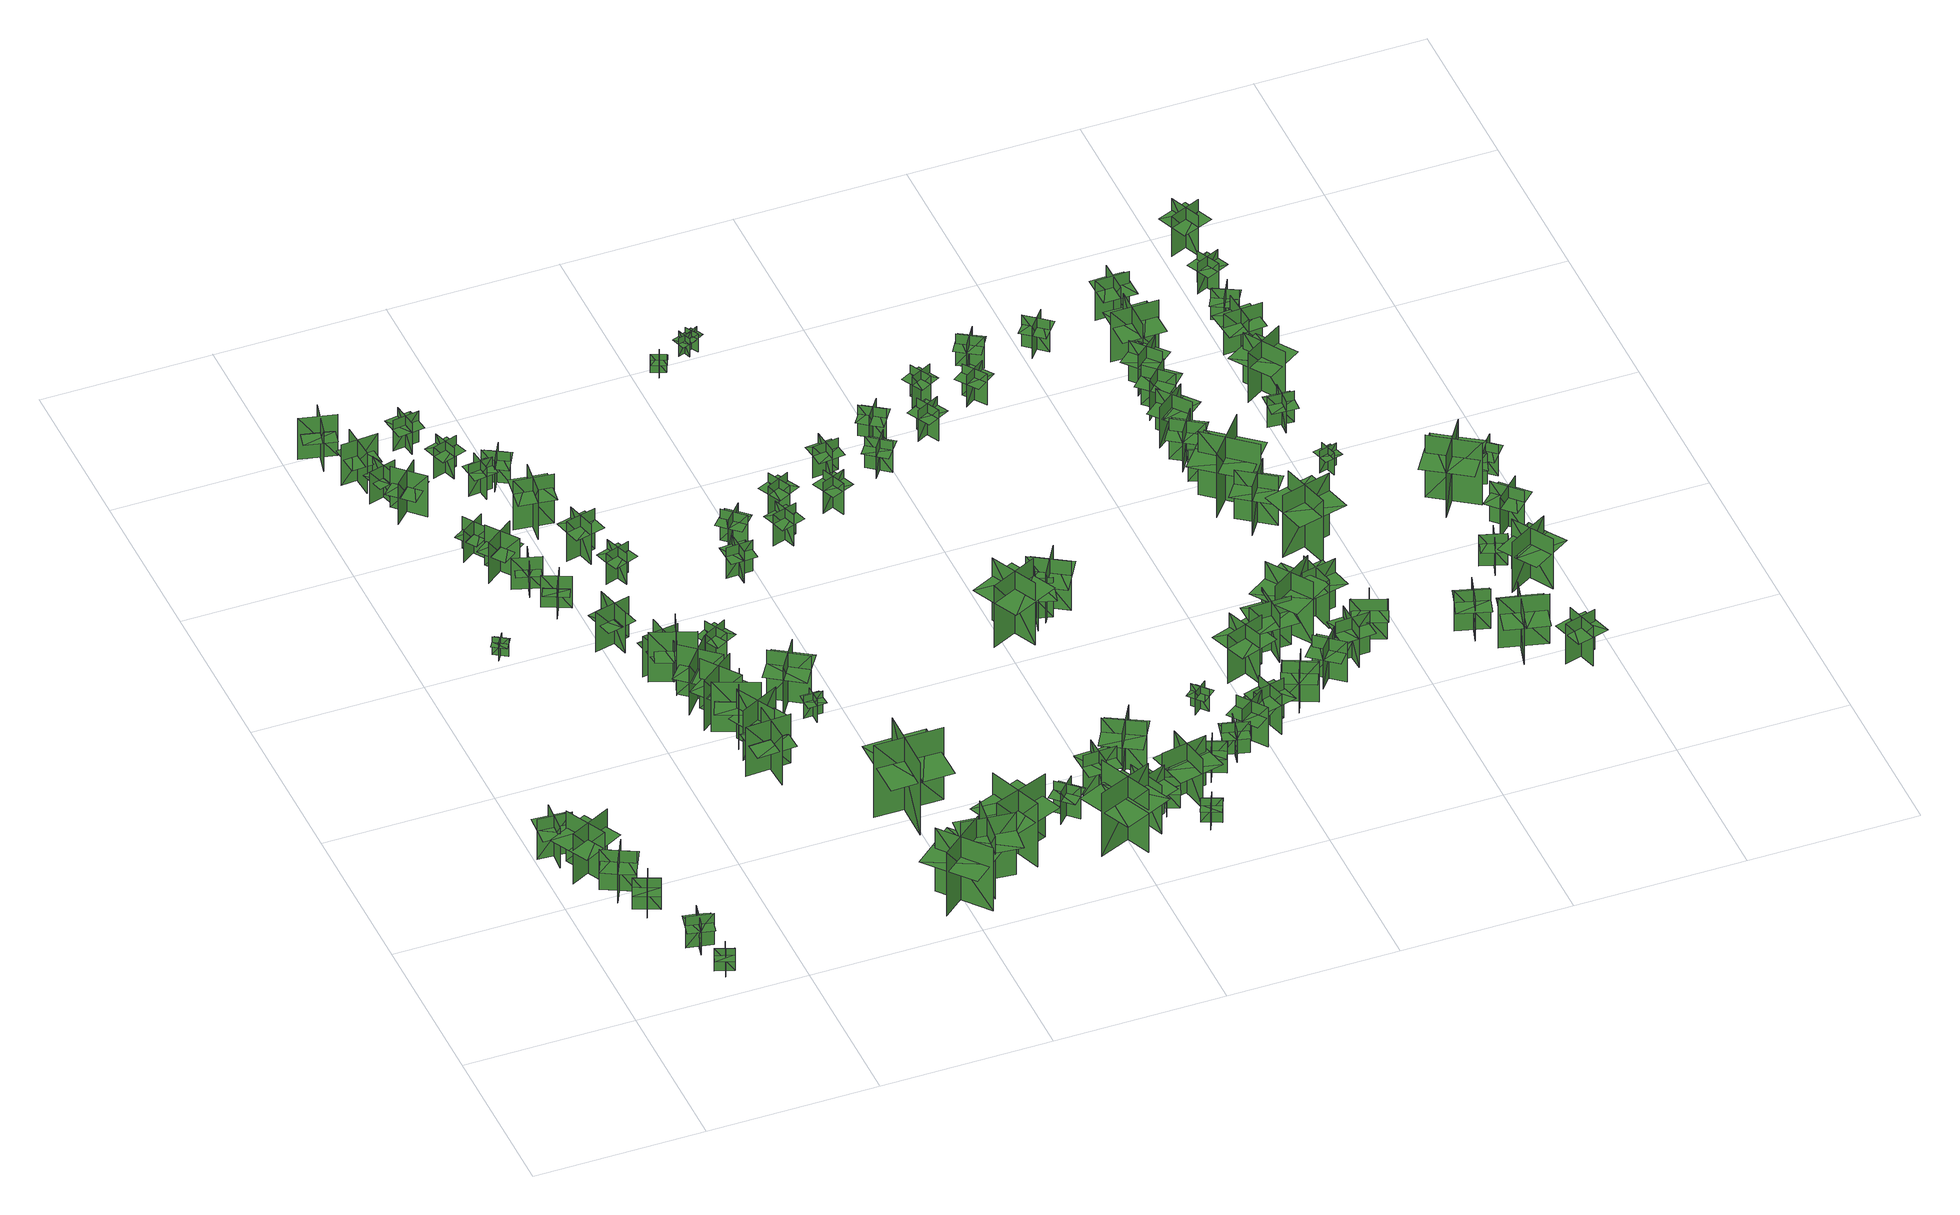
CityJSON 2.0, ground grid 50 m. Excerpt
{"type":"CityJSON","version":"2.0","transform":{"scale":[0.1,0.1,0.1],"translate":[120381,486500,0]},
"CityObjects":{
"tree1":{"type":"SolitaryVegetationObject","geometry":[{"type":"MultiSurface","lod":"1","boundaries":[[[0,1,2]],[[0,2,3]],[[4,5,6]],[[4,6,7]],[[8,9,10]],[[8,10,11]],[[8,11,12]],[[8,12,13]]]}]},
"tree2":{"type":"SolitaryVegetationObject","geometry":[{"type":"MultiSurface","lod":"1","boundaries":[[[14,15,16]],[[14,16,17]],[[18,19,20]],[[18,20,21]],[[22,23,24]],[[22,24,25]],[[22,25,26]],[[22,26,27]]]}]},
"tree3":{"type":"SolitaryVegetationObject","geometry":[{"type":"MultiSurface","lod":"1","boundaries":[[[28,29,30]],[[28,30,31]],[[32,33,34]],[[32,34,35]],[[36,37,38]],[[36,38,39]],[[36,39,40]],[[36,40,41]]]}]},
"tree4":{"type":"SolitaryVegetationObject","geometry":[{"type":"MultiSurface","lod":"1","boundaries":[[[42,43,44]],[[42,44,45]],[[46,47,48]],[[46,48,49]],[[50,51,52]],[[50,52,53]],[[50,53,54]],[[50,54,55]]]}]},
"tree5":{"type":"SolitaryVegetationObject","geometry":[{"type":"MultiSurface","lod":"1","boundaries":[[[56,57,58]],[[56,58,59]],[[60,61,62]],[[60,62,63]],[[64,65,66]],[[64,66,67]],[[64,67,68]],[[64,68,69]]]}]},
"tree6":{"type":"SolitaryVegetationObject","geometry":[{"type":"MultiSurface","lod":"1","boundaries":[[[70,71,72]],[[70,72,73]],[[74,75,76]],[[74,76,77]],[[78,79,80]],[[78,80,81]],[[78,81,82]],[[78,82,83]]]}]},
"tree7":{"type":"SolitaryVegetationObject","geometry":[{"type":"MultiSurface","lod":"1","boundaries":[[[84,85,86]],[[84,86,87]],[[88,89,90]],[[88,90,91]],[[92,93,94]],[[92,94,95]],[[92,95,96]],[[92,96,97]]]}]},
"tree8":{"type":"SolitaryVegetationObject","geometry":[{"type":"MultiSurface","lod":"1","boundaries":[[[98,99,100]],[[98,100,101]],[[102,103,104]],[[102,104,105]],[[106,107,108]],[[106,108,109]],[[106,110,111]],[[106,111,107]]]}]},
"tree9":{"type":"SolitaryVegetationObject","geometry":[{"type":"MultiSurface","lod":"1","boundaries":[[[112,113,114]],[[112,114,115]],[[116,117,118]],[[116,118,119]],[[120,121,122]],[[120,122,123]],[[120,124,125]],[[120,125,121]]]}]},
"tree10":{"type":"SolitaryVegetationObject","geometry":[{"type":"MultiSurface","lod":"1","boundaries":[[[126,127,128]],[[126,128,129]],[[130,131,132]],[[130,132,133]],[[134,135,136]],[[134,136,137]],[[134,138,139]],[[134,139,135]]]}]},
"tree11":{"type":"SolitaryVegetationObject","geometry":[{"type":"MultiSurface","lod":"1","boundaries":[[[140,141,142]],[[140,142,143]],[[144,145,146]],[[144,146,147]],[[148,149,150]],[[148,150,151]],[[148,152,153]],[[148,153,149]]]}]},
"tree12":{"type":"SolitaryVegetationObject","geometry":[{"type":"MultiSurface","lod":"1","boundaries":[[[154,155,156]],[[154,156,157]],[[158,159,160]],[[158,160,161]],[[162,163,164]],[[162,164,165]],[[162,166,167]],[[162,167,163]]]}]},
"tree13":{"type":"SolitaryVegetationObject","geometry":[{"type":"MultiSurface","lod":"1","boundaries":[[[168,169,170]],[[168,170,171]],[[172,173,174]],[[172,174,175]],[[176,177,178]],[[176,178,179]],[[176,180,181]],[[176,181,177]]]}]},
"tree14":{"type":"SolitaryVegetationObject","geometry":[{"type":"MultiSurface","lod":"1","boundaries":[[[182,183,184]],[[182,184,185]],[[186,187,188]],[[186,188,189]],[[190,191,192]],[[190,192,193]],[[190,194,195]],[[190,195,191]]]}]},
"tree15":{"type":"SolitaryVegetationObject","geometry":[{"type":"MultiSurface","lod":"1","boundaries":[[[196,197,198]],[[196,198,199]],[[200,201,202]],[[200,202,203]],[[204,205,206]],[[204,206,207]],[[204,208,209]],[[204,209,205]]]}]},
"tree16":{"type":"SolitaryVegetationObject","geometry":[{"type":"MultiSurface","lod":"1","boundaries":[[[210,211,212]],[[210,212,213]],[[214,215,216]],[[214,216,217]],[[218,219,220]],[[218,220,221]],[[218,222,223]],[[218,223,219]]]}]},
"tree17":{"type":"SolitaryVegetationObject","geometry":[{"type":"MultiSurface","lod":"1","boundaries":[[[224,225,226]],[[224,226,227]],[[228,229,230]],[[228,230,231]],[[232,233,234]],[[232,234,235]],[[232,236,237]],[[232,237,233]]]}]},
"tree18":{"type":"SolitaryVegetationObject","geometry":[{"type":"MultiSurface","lod":"1","boundaries":[[[238,239,240]],[[238,240,241]],[[242,243,244]],[[242,244,245]],[[246,247,248]],[[246,248,249]],[[246,250,251]],[[246,251,247]]]}]},
"tree19":{"type":"SolitaryVegetationObject","geometry":[{"type":"MultiSurface","lod":"1","boundaries":[[[252,253,254]],[[252,254,255]],[[256,257,258]],[[256,258,259]],[[260,261,262]],[[260,262,263]],[[260,264,265]],[[260,265,261]]]}]},
"tree20":{"type":"SolitaryVegetationObject","geometry":[{"type":"MultiSurface","lod":"1","boundaries":[[[266,267,268]],[[266,268,269]],[[270,271,272]],[[270,272,273]],[[274,275,276]],[[274,276,277]],[[274,278,279]],[[274,279,275]]]}]},
"tree21":{"type":"SolitaryVegetationObject","geometry":[{"type":"MultiSurface","lod":"1","boundaries":[[[280,281,282]],[[280,282,283]],[[284,285,286]],[[284,286,287]],[[288,289,290]],[[288,290,291]],[[288,292,293]],[[288,293,289]]]}]},
"tree22":{"type":"SolitaryVegetationObject","geometry":[{"type":"MultiSurface","lod":"1","boundaries":[[[294,295,296]],[[294,296,297]],[[298,299,300]],[[298,300,301]],[[302,303,304]],[[302,304,305]],[[302,306,307]],[[302,307,303]]]}]},
"tree23":{"type":"SolitaryVegetationObject","geometry":[{"type":"MultiSurface","lod":"1","boundaries":[[[308,309,310]],[[308,310,311]],[[312,313,314]],[[312,314,315]],[[316,317,318]],[[316,318,319]],[[316,320,321]],[[316,321,317]]]}]},
"tree24":{"type":"SolitaryVegetationObject","geometry":[{"type":"MultiSurface","lod":"1","boundaries":[[[322,323,324]],[[322,324,325]],[[326,327,328]],[[326,328,329]],[[330,331,332]],[[330,332,333]],[[330,333,334]],[[330,334,335]]]}]},
"tree25":{"type":"SolitaryVegetationObject","geometry":[{"type":"MultiSurface","lod":"1","boundaries":[[[336,337,338]],[[336,338,339]],[[340,341,342]],[[340,342,343]],[[344,345,346]],[[344,346,347]],[[344,347,348]],[[344,348,349]]]}]},
"tree26":{"type":"SolitaryVegetationObject","geometry":[{"type":"MultiSurface","lod":"1","boundaries":[[[350,351,352]],[[350,352,353]],[[354,355,356]],[[354,356,357]],[[358,359,360]],[[358,360,361]],[[358,361,362]],[[358,362,363]]]}]},
"tree27":{"type":"SolitaryVegetationObject","geometry":[{"type":"MultiSurface","lod":"1","boundaries":[[[364,365,366]],[[364,366,367]],[[368,369,370]],[[368,370,371]],[[372,373,374]],[[372,374,375]],[[372,375,376]],[[372,376,377]]]}]},
"tree28":{"type":"SolitaryVegetationObject","geometry":[{"type":"MultiSurface","lod":"1","boundaries":[[[378,379,380]],[[378,380,381]],[[382,383,384]],[[382,384,385]],[[386,387,388]],[[386,388,389]],[[386,389,390]],[[386,390,391]]]}]},
"tree29":{"type":"SolitaryVegetationObject","geometry":[{"type":"MultiSurface","lod":"1","boundaries":[[[392,393,394]],[[392,394,395]],[[396,397,398]],[[396,398,399]],[[400,401,402]],[[400,402,403]],[[400,403,404]],[[400,404,405]]]}]},
"tree30":{"type":"SolitaryVegetationObject","geometry":[{"type":"MultiSurface","lod":"1","boundaries":[[[406,407,408]],[[406,408,409]],[[410,411,412]],[[410,412,413]],[[414,415,416]],[[414,416,417]],[[414,417,418]],[[414,418,419]]]}]},
"tree31":{"type":"SolitaryVegetationObject","geometry":[{"type":"MultiSurface","lod":"1","boundaries":[[[420,421,422]],[[420,422,423]],[[424,425,426]],[[424,426,427]],[[428,429,430]],[[428,430,431]],[[428,431,432]],[[428,432,433]]]}]},
"tree32":{"type":"SolitaryVegetationObject","geometry":[{"type":"MultiSurface","lod":"1","boundaries":[[[434,435,436]],[[434,436,437]],[[438,439,440]],[[438,440,441]],[[442,443,444]],[[442,444,445]],[[442,445,446]],[[442,446,447]]]}]},
"tree33":{"type":"SolitaryVegetationObject","geometry":[{"type":"MultiSurface","lod":"1","boundaries":[[[448,449,450]],[[448,450,451]],[[452,453,454]],[[452,454,455]],[[456,457,458]],[[456,458,459]],[[456,459,460]],[[456,460,461]]]}]},
"tree34":{"type":"SolitaryVegetationObject","geometry":[{"type":"MultiSurface","lod":"1","boundaries":[[[462,463,464]],[[462,464,465]],[[466,467,468]],[[466,468,469]],[[470,471,472]],[[470,472,473]],[[470,473,474]],[[470,474,475]]]}]},
"tree35":{"type":"SolitaryVegetationObject","geometry":[{"type":"MultiSurface","lod":"1","boundaries":[[[476,477,478]],[[476,478,479]],[[480,481,482]],[[480,482,483]],[[484,485,486]],[[484,486,487]],[[484,487,488]],[[484,488,489]]]}]},
"tree36":{"type":"SolitaryVegetationObject","geometry":[{"type":"MultiSurface","lod":"1","boundaries":[[[490,491,492]],[[490,492,493]],[[494,495,496]],[[494,496,497]],[[498,499,500]],[[498,500,501]],[[498,501,502]],[[498,502,503]]]}]},
"tree37":{"type":"SolitaryVegetationObject","geometry":[{"type":"MultiSurface","lod":"1","boundaries":[[[504,505,506]],[[504,506,507]],[[508,509,510]],[[508,510,511]],[[512,513,514]],[[512,514,515]],[[512,515,516]],[[512,516,517]]]}]},
"tree38":{"type":"SolitaryVegetationObject","geometry":[{"type":"MultiSurface","lod":"1","boundaries":[[[518,519,520]],[[518,520,521]],[[522,523,524]],[[522,524,525]],[[526,527,528]],[[526,528,529]],[[526,529,530]],[[526,530,531]]]}]},
"tree39":{"type":"SolitaryVegetationObject","geometry":[{"type":"MultiSurface","lod":"1","boundaries":[[[532,533,534]],[[532,534,535]],[[536,537,538]],[[536,538,539]],[[540,541,542]],[[540,542,543]],[[540,543,544]],[[540,544,545]]]}]},
"tree40":{"type":"SolitaryVegetationObject","geometry":[{"type":"MultiSurface","lod":"1","boundaries":[[[546,547,548]],[[546,548,549]],[[550,551,552]],[[550,552,553]],[[554,555,556]],[[554,556,557]],[[554,557,558]],[[554,558,559]]]}]},
"tree41":{"type":"SolitaryVegetationObject","geometry":[{"type":"MultiSurface","lod":"1","boundaries":[[[560,561,562]],[[560,562,563]],[[564,565,566]],[[564,566,567]],[[568,569,570]],[[568,570,571]],[[568,571,572]],[[568,572,573]]]}]},
"tree42":{"type":"SolitaryVegetationObject","geometry":[{"type":"MultiSurface","lod":"1","boundaries":[[[574,575,576]],[[574,576,577]],[[578,579,580]],[[578,580,581]],[[582,583,584]],[[582,584,585]],[[582,585,586]],[[582,586,587]]]}]},
"tree43":{"type":"SolitaryVegetationObject","geometry":[{"type":"MultiSurface","lod":"1","boundaries":[[[588,589,590]],[[588,590,591]],[[592,593,594]],[[592,594,595]],[[596,597,598]],[[596,598,599]],[[596,599,600]],[[596,600,601]]]}]},
"tree44":{"type":"SolitaryVegetationObject","geometry":[{"type":"MultiSurface","lod":"1","boundaries":[[[602,603,604]],[[602,604,605]],[[606,607,608]],[[606,608,609]],[[610,611,612]],[[610,612,613]],[[610,613,614]],[[610,614,615]]]}]},
"tree45":{"type":"SolitaryVegetationObject","geometry":[{"type":"MultiSurface","lod":"1","boundaries":[[[616,617,618]],[[616,618,619]],[[620,621,622]],[[620,622,623]],[[624,625,626]],[[624,626,627]],[[624,627,628]],[[624,628,629]]]}]},
"tree46":{"type":"SolitaryVegetationObject","geometry":[{"type":"MultiSurface","lod":"1","boundaries":[[[630,631,632]],[[630,632,633]],[[634,635,636]],[[634,636,637]],[[638,639,640]],[[638,640,641]],[[638,641,642]],[[638,642,643]]]}]},
"tree47":{"type":"SolitaryVegetationObject","geometry":[{"type":"MultiSurface","lod":"1","boundaries":[[[644,645,646]],[[644,646,647]],[[648,649,650]],[[648,650,651]],[[652,653,654]],[[652,654,655]],[[652,655,656]],[[652,656,657]]]}]},
"tree48":{"type":"SolitaryVegetationObject","geometry":[{"type":"MultiSurface","lod":"1","boundaries":[[[658,659,660]],[[658,660,661]],[[662,663,664]],[[662,664,665]],[[666,667,668]],[[666,668,669]],[[666,669,670]],[[666,670,671]]]}]},
"tree49":{"type":"SolitaryVegetationObject","geometry":[{"type":"MultiSurface","lod":"1","boundaries":[[[672,673,674]],[[672,674,675]],[[676,677,678]],[[676,678,679]],[[680,681,682]],[[680,682,683]],[[680,683,684]],[[680,684,685]]]}]},
"tree50":{"type":"SolitaryVegetationObject","geometry":[{"type":"MultiSurface","lod":"1","boundaries":[[[686,687,688]],[[686,688,689]],[[690,691,692]],[[690,692,693]],[[694,695,696]],[[694,696,697]],[[694,697,698]],[[694,698,699]]]}]},
"tree51":{"type":"SolitaryVegetationObject","geometry":[{"type":"MultiSurface","lod":"1","boundaries":[[[700,701,702]],[[700,702,703]],[[704,705,706]],[[704,706,707]],[[708,709,710]],[[708,710,711]],[[708,711,712]],[[708,712,713]]]}]},
"tree52":{"type":"SolitaryVegetationObject","geometry":[{"type":"MultiSurface","lod":"1","boundaries":[[[714,715,716]],[[714,716,717]],[[718,719,720]],[[718,720,721]],[[722,723,724]],[[722,724,725]],[[722,725,726]],[[722,726,727]]]}]},
"tree53":{"type":"SolitaryVegetationObject","geometry":[{"type":"MultiSurface","lod":"1","boundaries":[[[728,729,730]],[[728,730,731]],[[732,733,734]],[[732,734,735]],[[736,737,738]],[[736,738,739]],[[736,739,740]],[[736,740,741]]]}]},
"tree54":{"type":"SolitaryVegetationObject","geometry":[{"type":"MultiSurface","lod":"1","boundaries":[[[742,743,744]],[[742,744,745]],[[746,747,748]],[[746,748,749]],[[750,751,752]],[[750,752,753]],[[750,753,754]],[[750,754,755]]]}]},
"tree55":{"type":"SolitaryVegetationObject","geometry":[{"type":"MultiSurface","lod":"1","boundaries":[[[756,757,758]],[[756,758,759]],[[760,761,762]],[[760,762,763]],[[764,765,766]],[[764,766,767]],[[764,767,768]],[[764,768,769]]]}]},
"tree56":{"type":"SolitaryVegetationObject","geometry":[{"type":"MultiSurface","lod":"1","boundaries":[[[770,771,772]],[[770,772,773]],[[774,775,776]],[[774,776,777]],[[778,779,780]],[[778,780,781]],[[778,781,782]],[[778,782,783]]]}]},
"tree57":{"type":"SolitaryVegetationObject","geometry":[{"type":"MultiSurface","lod":"1","boundaries":[[[784,785,786]],[[784,786,787]],[[788,789,790]],[[788,790,791]],[[792,793,794]],[[792,794,795]],[[792,795,796]],[[792,796,797]]]}]},
"tree58":{"type":"SolitaryVegetationObject","geometry":[{"type":"MultiSurface","lod":"1","boundaries":[[[798,799,800]],[[798,800,801]],[[802,803,804]],[[802,804,805]],[[806,807,808]],[[806,808,809]],[[806,809,810]],[[806,810,811]]]}]},
"tree59":{"type":"SolitaryVegetationObject","geometry":[{"type":"MultiSurface","lod":"1","boundaries":[[[812,813,814]],[[812,814,815]],[[816,817,818]],[[816,818,819]],[[820,821,822]],[[820,822,823]],[[820,823,824]],[[820,824,825]]]}]},
"tree60":{"type":"SolitaryVegetationObject","geometry":[{"type":"MultiSurface","lod":"1","boundaries":[[[826,827,828]],[[826,828,829]],[[830,831,832]],[[830,832,833]],[[834,835,836]],[[834,836,837]],[[834,837,838]],[[834,838,839]]]}]},
"tree61":{"type":"SolitaryVegetationObject","geometry":[{"type":"MultiSurface","lod":"1","boundaries":[[[840,841,842]],[[840,842,843]],[[844,845,846]],[[844,846,847]],[[848,849,850]],[[848,850,851]],[[848,851,852]],[[848,852,853]]]}]},
"tree62":{"type":"SolitaryVegetationObject","geometry":[{"type":"MultiSurface","lod":"1","boundaries":[[[854,855,856]],[[854,856,857]],[[858,859,860]],[[858,860,861]],[[862,863,864]],[[862,864,865]],[[862,865,866]],[[862,866,867]]]}]},
"tree63":{"type":"SolitaryVegetationObject","geometry":[{"type":"MultiSurface","lod":"1","boundaries":[[[868,869,870]],[[868,870,871]],[[872,873,874]],[[872,874,875]],[[876,877,878]],[[876,878,879]],[[876,879,880]],[[876,880,881]]]}]},
"tree64":{"type":"SolitaryVegetationObject","geometry":[{"type":"MultiSurface","lod":"1","boundaries":[[[882,883,884]],[[882,884,885]],[[886,887,888]],[[886,888,889]],[[890,891,892]],[[890,892,893]],[[890,893,894]],[[890,894,895]]]}]},
"tree65":{"type":"SolitaryVegetationObject","geometry":[{"type":"MultiSurface","lod":"1","boundaries":[[[896,897,898]],[[896,898,899]],[[900,901,902]],[[900,902,903]],[[904,905,906]],[[904,906,907]],[[904,907,908]],[[904,908,909]]]}]},
"tree66":{"type":"SolitaryVegetationObject","geometry":[{"type":"MultiSurface","lod":"1","boundaries":[[[910,911,912]],[[910,912,913]],[[914,915,916]],[[914,916,917]],[[918,919,920]],[[918,920,921]],[[918,921,922]],[[918,922,923]]]}]},
"tree67":{"type":"SolitaryVegetationObject","geometry":[{"type":"MultiSurface","lod":"1","boundaries":[[[924,925,926]],[[924,926,927]],[[928,929,930]],[[928,930,931]],[[932,933,934]],[[932,934,935]],[[932,935,936]],[[932,936,937]]]}]},
"tree68":{"type":"SolitaryVegetationObject","geometry":[{"type":"MultiSurface","lod":"1","boundaries":[[[938,939,940]],[[938,940,941]],[[942,943,944]],[[942,944,945]],[[946,947,948]],[[946,948,949]],[[946,949,950]],[[946,950,951]]]}]},
"tree69":{"type":"SolitaryVegetationObject","geometry":[{"type":"MultiSurface","lod":"1","boundaries":[[[952,953,954]],[[952,954,955]],[[956,957,958]],[[956,958,959]],[[960,961,962]],[[960,962,963]],[[960,963,964]],[[960,964,965]]]}]},
"tree70":{"type":"SolitaryVegetationObject","geometry":[{"type":"MultiSurface","lod":"1","boundaries":[[[966,967,968]],[[966,968,969]],[[970,971,972]],[[970,972,973]],[[974,975,976]],[[974,976,977]],[[974,977,978]],[[974,978,979]]]}]},
"tree71":{"type":"SolitaryVegetationObject","geometry":[{"type":"MultiSurface","lod":"1","boundaries":[[[980,981,982]],[[980,982,983]],[[984,985,986]],[[984,986,987]],[[988,989,990]],[[988,990,991]],[[988,991,992]],[[988,992,993]]]}]},
"tree72":{"type":"SolitaryVegetationObject","geometry":[{"type":"MultiSurface","lod":"1","boundaries":[[[994,995,996]],[[994,996,997]],[[998,999,1000]],[[998,1000,1001]],[[1002,1003,1004]],[[1002,1004,1005]],[[1002,1005,1006]],[[1002,1006,1007]]]}]},
"tree73":{"type":"SolitaryVegetationObject","geometry":[{"type":"MultiSurface","lod":"1","boundaries":[[[1008,1009,1010]],[[1008,1010,1011]],[[1012,1013,1014]],[[1012,1014,1015]],[[1016,1017,1018]],[[1016,1018,1019]],[[1016,1019,1020]],[[1016,1020,1021]]]}]},
"tree74":{"type":"SolitaryVegetationObject","geometry":[{"type":"MultiSurface","lod":"1","boundaries":[[[1022,1023,1024]],[[1022,1024,1025]],[[1026,1027,1028]],[[1026,1028,1029]],[[1030,1031,1032]],[[1030,1032,1033]],[[1030,1033,1034]],[[1030,1034,1035]]]}]},
"tree75":{"type":"SolitaryVegetationObject","geometry":[{"type":"MultiSurface","lod":"1","boundaries":[[[1036,1037,1038]],[[1036,1038,1039]],[[1040,1041,1042]],[[1040,1042,1043]],[[1044,1045,1046]],[[1044,1046,1047]],[[1044,1047,1048]],[[1044,1048,1049]]]}]},
"tree76":{"type":"SolitaryVegetationObject","geometry":[{"type":"MultiSurface","lod":"1","boundaries":[[[1050,1051,1052]],[[1050,1052,1053]],[[1054,1055,1056]],[[1054,1056,1057]],[[1058,1059,1060]],[[1058,1060,1061]],[[1058,1061,1062]],[[1058,1062,1063]]]}]},
"tree77":{"type":"SolitaryVegetationObject","geometry":[{"type":"MultiSurface","lod":"1","boundaries":[[[1064,1065,1066]],[[1064,1066,1067]],[[1068,1069,1070]],[[1068,1070,1071]],[[1072,1073,1074]],[[1072,1074,1075]],[[1072,1075,1076]],[[1072,1076,1077]]]}]},
"tree78":{"type":"SolitaryVegetationObject","geometry":[{"type":"MultiSurface","lod":"1","boundaries":[[[1078,1079,1080]],[[1078,1080,1081]],[[1082,1083,1084]],[[1082,1084,1085]],[[1086,1087,1088]],[[1086,1088,1089]],[[1086,1089,1090]],[[1086,1090,1091]]]}]},
"tree79":{"type":"SolitaryVegetationObject","geometry":[{"type":"MultiSurface","lod":"1","boundaries":[[[1092,1093,1094]],[[1092,1094,1095]],[[1096,1097,1098]],[[1096,1098,1099]],[[1100,1101,1102]],[[1100,1102,1103]],[[1100,1103,1104]],[[1100,1104,1105]]]}]},
"tree80":{"type":"SolitaryVegetationObject","geometry":[{"type":"MultiSurface","lod":"1","boundaries":[[[1106,1107,1108]],[[1106,1108,1109]],[[1110,1111,1112]],[[1110,1112,1113]],[[1114,1115,1116]],[[1114,1116,1117]],[[1114,1117,1118]],[[1114,1118,1119]]]}]},
"tree81":{"type":"SolitaryVegetationObject","geometry":[{"type":"MultiSurface","lod":"1","boundaries":[[[1120,1121,1122]],[[1120,1122,1123]],[[1124,1125,1126]],[[1124,1126,1127]],[[1128,1129,1130]],[[1128,1130,1131]],[[1128,1131,1132]],[[1128,1132,1133]]]}]},
"tree82":{"type":"SolitaryVegetationObject","geometry":[{"type":"MultiSurface","lod":"1","boundaries":[[[1134,1135,1136]],[[1134,1136,1137]],[[1138,1139,1140]],[[1138,1140,1141]],[[1142,1143,1144]],[[1142,1144,1145]],[[1142,1145,1146]],[[1142,1146,1147]]]}]},
"tree83":{"type":"SolitaryVegetationObject","geometry":[{"type":"MultiSurface","lod":"1","boundaries":[[[1148,1149,1150]],[[1148,1150,1151]],[[1152,1153,1154]],[[1152,1154,1155]],[[1156,1157,1158]],[[1156,1158,1159]],[[1156,1159,1160]],[[1156,1160,1161]]]}]},
"tree84":{"type":"SolitaryVegetationObject","geometry":[{"type":"MultiSurface","lod":"1","boundaries":[[[1162,1163,1164]],[[1162,1164,1165]],[[1166,1167,1168]],[[1166,1168,1169]],[[1170,1171,1172]],[[1170,1172,1173]],[[1170,1173,1174]],[[1170,1174,1175]]]}]},
"tree85":{"type":"SolitaryVegetationObject","geometry":[{"type":"MultiSurface","lod":"1","boundaries":[[[1176,1177,1178]],[[1176,1178,1179]],[[1180,1181,1182]],[[1180,1182,1183]],[[1184,1185,1186]],[[1184,1186,1187]],[[1184,1187,1188]],[[1184,1188,1189]]]}]},
"tree86":{"type":"SolitaryVegetationObject","geometry":[{"type":"MultiSurface","lod":"1","boundaries":[[[1190,1191,1192]],[[1190,1192,1193]],[[1194,1195,1196]],[[1194,1196,1197]],[[1198,1199,1200]],[[1198,1200,1201]],[[1198,1201,1202]],[[1198,1202,1203]]]}]},
"tree87":{"type":"SolitaryVegetationObject","geometry":[{"type":"MultiSurface","lod":"1","boundaries":[[[1204,1205,1206]],[[1204,1206,1207]],[[1208,1209,1210]],[[1208,1210,1211]],[[1212,1213,1214]],[[1212,1214,1215]],[[1212,1215,1216]],[[1212,1216,1217]]]}]},
"tree88":{"type":"SolitaryVegetationObject","geometry":[{"type":"MultiSurface","lod":"1","boundaries":[[[1218,1219,1220]],[[1218,1220,1221]],[[1222,1223,1224]],[[1222,1224,1225]],[[1226,1227,1228]],[[1226,1228,1229]],[[1226,1229,1230]],[[1226,1230,1231]]]}]},
"tree89":{"type":"SolitaryVegetationObject","geometry":[{"type":"MultiSurface","lod":"1","boundaries":[[[1232,1233,1234]],[[1232,1234,1235]],[[1236,1237,1238]],[[1236,1238,1239]],[[1240,1241,1242]],[[1240,1242,1243]],[[1240,1243,1244]],[[1240,1244,1245]]]}]},
"tree90":{"type":"SolitaryVegetationObject","geometry":[{"type":"MultiSurface","lod":"1","boundaries":[[[1246,1247,1248]],[[1246,1248,1249]],[[1250,1251,1252]],[[1250,1252,1253]],[[1254,1255,1256]],[[1254,1256,1257]],[[1254,1257,1258]],[[1254,1258,1259]]]}]},
"tree91":{"type":"SolitaryVegetationObject","geometry":[{"type":"MultiSurface","lod":"1","boundaries":[[[1260,1261,1262]],[[1260,1262,1263]],[[1264,1265,1266]],[[1264,1266,1267]],[[1268,1269,1270]],[[1268,1270,1271]],[[1268,1271,1272]],[[1268,1272,1273]]]}]},
"tree92":{"type":"SolitaryVegetationObject","geometry":[{"type":"MultiSurface","lod":"1","boundaries":[[[1274,1275,1276]],[[1274,1276,1277]],[[1278,1279,1280]],[[1278,1280,1281]],[[1282,1283,1284]],[[1282,1284,1285]],[[1282,1285,1286]],[[1282,1286,1287]]]}]},
"tree93":{"type":"SolitaryVegetationObject","geometry":[{"type":"MultiSurface","lod":"1","boundaries":[[[1288,1289,1290]],[[1288,1290,1291]],[[1292,1293,1294]],[[1292,1294,1295]],[[1296,1297,1298]],[[1296,1298,1299]],[[1296,1299,1300]],[[1296,1300,1301]]]}]},
"tree94":{"type":"SolitaryVegetationObject","geometry":[{"type":"MultiSurface","lod":"1","boundaries":[[[1302,1303,1304]],[[1302,1304,1305]],[[1306,1307,1308]],[[1306,1308,1309]],[[1310,1311,1312]],[[1310,1312,1313]],[[1310,1313,1314]],[[1310,1314,1315]]]}]},
"tree95":{"type":"SolitaryVegetationObject","geometry":[{"type":"MultiSurface","lod":"1","boundaries":[[[1316,1317,1318]],[[1316,1318,1319]],[[1320,1321,1322]],[[1320,1322,1323]],[[1324,1325,1326]],[[1324,1326,1327]],[[1324,1327,1328]],[[1324,1328,1329]]]}]},
"tree96":{"type":"SolitaryVegetationObject","geometry":[{"type":"MultiSurface","lod":"1","boundaries":[[[1330,1331,1332]],[[1330,1332,1333]],[[1334,1335,1336]],[[1334,1336,1337]],[[1338,1339,1340]],[[1338,1340,1341]],[[1338,1341,1342]],[[1338,1342,1343]]]}]},
"tree97":{"type":"SolitaryVegetationObject","geometry":[{"type":"MultiSurface","lod":"1","boundaries":[[[1344,1345,1346]],[[1344,1346,1347]],[[1348,1349,1350]],[[1348,1350,1351]],[[1352,1353,1354]],[[1352,1354,1355]],[[1352,1355,1356]],[[1352,1356,1357]]]}]},
"tree98":{"type":"SolitaryVegetationObject","geometry":[{"type":"MultiSurface","lod":"1","boundaries":[[[1358,1359,1360]],[[1358,1360,1361]],[[1362,1363,1364]],[[1362,1364,1365]],[[1366,1367,1368]],[[1366,1368,1369]],[[1366,1369,1370]],[[1366,1370,1371]]]}]},
"tree99":{"type":"SolitaryVegetationObject","geometry":[{"type":"MultiSurface","lod":"1","boundaries":[[[1372,1373,1374]],[[1372,1374,1375]],[[1376,1377,1378]],[[1376,1378,1379]],[[1380,1381,1382]],[[1380,1382,1383]],[[1380,1383,1384]],[[1380,1384,1385]]]}]},
"tree100":{"type":"SolitaryVegetationObject","geometry":[{"type":"MultiSurface","lod":"1","boundaries":[[[1386,1387,1388]],[[1386,1388,1389]],[[1390,1391,1392]],[[1390,1392,1393]],[[1394,1395,1396]],[[1394,1396,1397]],[[1394,1397,1398]],[[1394,1398,1399]]]}]},
"tree101":{"type":"SolitaryVegetationObject","geometry":[{"type":"MultiSurface","lod":"1","boundaries":[[[1400,1401,1402]],[[1400,1402,1403]],[[1404,1405,1406]],[[1404,1406,1407]],[[1408,1409,1410]],[[1408,1410,1411]],[[1408,1411,1412]],[[1408,1412,1413]]]}]},
"tree102":{"type":"SolitaryVegetationObject","geometry":[{"type":"MultiSurface","lod":"1","boundaries":[[[1414,1415,1416]],[[1414,1416,1417]],[[1418,1419,1420]],[[1418,1420,1421]],[[1422,1423,1424]],[[1422,1424,1425]],[[1422,1425,1426]],[[1422,1426,1427]]]}]},
"tree103":{"type":"SolitaryVegetationObject","geometry":[{"type":"MultiSurface","lod":"1","boundaries":[[[1428,1429,1430]],[[1428,1430,1431]],[[1432,1433,1434]],[[1432,1434,1435]],[[1436,1437,1438]],[[1436,1438,1439]],[[1436,1439,1440]],[[1436,1440,1441]]]}]}
},
"vertices":[
[58,762,6],[52,662,6],[52,662,145],[58,762,145],[8,718,6],[107,712,6],[107,712,145],[8,718,145],[8,718,106],[5,668,106],[104,662,106],[107,712,106],[110,761,106],[11,768,106],
[183,652,4],[59,590,4],[59,590,177],[183,652,177],[78,686,4],[140,563,4],[140,563,177],[78,686,177],[171,657,121],[141,713,121],[18,649,121],[48,592,121],[78,536,121],[200,600,121],
[203,494,6],[114,539,6],[114,539,145],[203,494,145],[183,557,6],[138,468,6],[138,468,145],[183,557,145],[183,557,106],[138,580,106],[94,491,106],[138,468,106],[183,446,106],[227,535,106],
[287,68,11],[306,120,11],[306,120,88],[287,68,88],[321,84,11],[268,102,11],[268,102,88],[321,84,88],[321,84,66],[330,110,66],[278,128,66],[268,102,66],[259,76,66],[311,58,66],
[188,381,6],[218,452,6],[218,452,114],[188,381,114],[236,400,6],[165,430,6],[165,430,114],[236,400,114],[236,400,83],[251,436,83],[180,465,83],[165,430,83],[150,394,83],[221,364,83],
[234,222,10],[310,206,10],[310,206,118],[234,222,118],[262,179,10],[278,255,10],[278,255,118],[262,179,118],[262,179,88],[300,171,88],[316,246,88],[278,255,88],[241,263,88],[224,187,88],
[243,1549,17],[219,1512,17],[219,1512,79],[243,1549,79],[214,1543,17],[252,1519,17],[252,1519,79],[214,1543,79],[214,1543,61],[202,1525,61],[239,1501,61],[252,1519,61],[264,1538,61],[227,1562,61],
[148,2476,11],[43,2501,11],[43,2501,152],[148,2476,152],[112,2534,11],[112,2534,152],[87,2428,152],[87,2428,11],[140,2474,98],[49,2496,98],[38,2453,98],[130,2431,98],[151,2518,98],[59,2540,98],
[152,2405,13],[159,2297,13],[159,2297,154],[152,2405,154],[108,2354,13],[108,2354,154],[216,2361,154],[216,2361,13],[157,2399,100],[163,2305,100],[207,2307,100],[201,2402,100],[111,2396,100],[118,2301,100],
[204,2230,14],[181,2311,14],[181,2311,123],[204,2230,123],[230,2276,14],[230,2276,123],[149,2253,123],[149,2253,14],[200,2234,81],[180,2304,81],[147,2295,81],[167,2224,81],[234,2243,81],[214,2314,81],
[263,2223,12],[187,2146,12],[187,2146,153],[263,2223,153],[195,2222,12],[195,2222,153],[273,2147,153],[273,2147,12],[261,2216,99],[195,2148,99],[227,2117,99],[293,2185,99],[229,2247,99],[163,2180,99],
[358,1976,17],[288,1929,17],[288,1929,126],[358,1976,126],[307,1986,17],[307,1986,126],[353,1915,126],[353,1915,17],[356,1970,84],[295,1929,84],[314,1901,84],[375,1941,84],[336,1999,84],[275,1959,84],
[405,1891,14],[318,1826,14],[318,1826,154],[405,1891,154],[337,1900,14],[337,1900,154],[402,1813,154],[402,1813,14],[402,1883,100],[326,1827,100],[352,1792,100],[428,1848,100],[374,1920,100],[299,1863,100],
[398,1730,13],[423,1810,13],[423,1810,122],[398,1730,122],[445,1755,13],[445,1755,122],[364,1780,122],[364,1780,13],[397,1736,80],[419,1806,80],[386,1816,80],[364,1746,80],[431,1725,80],[452,1795,80],
[487,1648,13],[411,1684,13],[411,1684,122],[487,1648,122],[469,1697,13],[469,1697,122],[433,1621,122],[433,1621,13],[481,1647,80],[414,1679,80],[400,1648,80],[466,1616,80],[496,1679,80],[430,1711,80],
[782,826,15],[650,819,15],[650,819,186],[782,826,186],[719,881,15],[719,881,186],[727,749,186],[727,749,15],[774,821,120],[658,814,120],[661,760,120],[777,767,120],[770,876,120],[655,870,120],
[547,1422,12],[521,1527,12],[521,1527,152],[547,1422,152],[581,1481,12],[581,1481,152],[476,1454,152],[476,1454,12],[541,1428,98],[518,1519,98],[476,1509,98],[498,1417,98],[585,1439,98],[562,1530,98],
[758,977,14],[636,1029,14],[636,1029,186],[758,977,186],[726,1054,14],[726,1054,186],[675,932,186],[675,932,14],[748,976,120],[642,1021,120],[621,971,120],[727,926,120],[770,1027,120],[664,1072,120],
[727,1121,13],[621,1041,13],[621,1041,185],[727,1121,185],[645,1132,13],[645,1132,185],[724,1026,185],[724,1026,13],[723,1111,119],[631,1042,119],[663,999,119],[756,1068,119],[690,1156,119],[598,1087,119],
[660,1326,13],[553,1310,13],[553,1310,153],[660,1326,153],[605,1366,13],[605,1366,153],[622,1259,153],[622,1259,13],[654,1321,99],[561,1307,99],[567,1263,99],[661,1277,99],[647,1366,99],[554,1352,99],
[669,884,15],[787,944,15],[787,944,186],[669,884,186],[748,859,15],[748,859,186],[688,977,186],[688,977,15],[674,893,120],[777,945,120],[753,993,120],[650,941,120],[699,843,120],[802,895,120],
[693,1217,13],[607,1116,13],[607,1116,184],[693,1217,184],[610,1210,13],[610,1210,184],[711,1124,184],[711,1124,13],[691,1207,118],[617,1119,118],[658,1085,118],[732,1173,118],[649,1243,118],[574,1155,118],
[608,1206,12],[654,1330,12],[654,1330,184],[608,1206,184],[683,1241,12],[683,1241,184],[559,1287,184],[559,1287,12],[606,1216,118],[647,1324,118],[596,1343,118],[556,1235,118],[658,1196,118],[699,1305,118],
[1049,46,19],[937,182,19],[937,182,238],[1049,46,238],[1062,185,19],[926,73,19],[926,73,238],[1062,185,238],[1051,62,168],[1113,115,168],[999,249,168],[937,196,168],[875,143,168],[989,9,168],
[294,2442,6],[371,2452,6],[371,2452,113],[294,2442,113],[335,2410,6],[325,2487,6],[325,2487,113],[335,2410,113],[335,2410,83],[373,2415,83],[363,2492,83],[325,2487,83],[286,2482,83],[296,2406,83],
[400,2270,9],[376,2343,9],[376,2343,117],[400,2270,117],[424,2316,9],[350,2292,9],[350,2292,117],[424,2316,117],[424,2316,87],[411,2353,87],[338,2328,87],[350,2292,87],[362,2255,87],[436,2279,87],
[437,2223,14],[445,2152,14],[445,2152,123],[437,2223,123],[405,2182,14],[476,2190,14],[476,2190,123],[405,2182,123],[405,2182,94],[409,2147,94],[480,2156,94],[476,2190,94],[472,2224,94],[401,2216,94],
[578,2001,7],[466,2015,7],[466,2015,177],[578,2001,177],[527,2066,7],[513,1954,7],[513,1954,177],[527,2066,177],[527,2066,133],[474,2073,133],[459,1961,133],[513,1954,133],[567,1947,133],[581,2059,133],
[1091,246,17],[1074,92,17],[1074,92,233],[1091,246,233],[1011,182,17],[1164,165,17],[1164,165,233],[1011,182,233],[1011,182,172],[1002,105,172],[1156,88,172],[1164,165,172],[1173,242,172],[1019,259,172],
[604,1803,7],[581,1892,7],[581,1892,146],[604,1803,146],[638,1861,7],[549,1839,7],[549,1839,146],[638,1861,146],[638,1861,109],[627,1904,109],[538,1881,109],[549,1839,109],[560,1796,109],[649,1818,109],
[792,1323,18],[724,1286,18],[724,1286,126],[792,1323,126],[743,1338,18],[779,1270,18],[779,1270,126],[743,1338,126],[743,1338,96],[709,1320,96],[745,1252,96],[779,1270,96],[813,1288,96],[777,1356,96],
[530,2194,11],[462,2232,11],[462,2232,119],[530,2194,119],[516,2244,11],[478,2176,11],[478,2176,119],[516,2244,119],[516,2244,89],[483,2263,89],[444,2196,89],[478,2176,89],[512,2157,89],[550,2224,89],
[991,422,12],[992,623,12],[992,623,262],[991,422,262],[1105,534,12],[903,536,12],[903,536,262],[1105,534,262],[1005,434,181],[1098,435,181],[1096,636,181],[1003,635,181],[910,634,181],[912,433,181],
[660,1689,8],[634,1762,8],[634,1762,116],[660,1689,116],[683,1735,8],[610,1709,8],[610,1709,116],[683,1735,116],[683,1735,86],[670,1772,86],[597,1746,86],[610,1709,86],[623,1673,86],[696,1699,86],
[904,1116,14],[837,1015,14],[837,1015,183],[904,1116,183],[825,1101,14],[926,1033,14],[926,1033,183],[825,1101,183],[825,1101,136],[791,1050,136],[893,983,136],[926,1033,136],[960,1084,136],[858,1151,136],
[911,1012,15],[912,957,15],[912,957,92],[911,1012,92],[885,986,15],[940,987,15],[940,987,92],[885,986,92],[885,986,71],[886,958,71],[941,959,71],[940,987,71],[940,1014,71],[885,1013,71],
[1293,279,20],[1128,215,20],[1128,215,239],[1293,279,239],[1165,336,20],[1228,171,20],[1228,171,239],[1165,336,239],[1278,287,169],[1247,362,169],[1084,296,169],[1115,220,169],[1146,145,169],[1309,211,169],
[911,1600,19],[988,1603,19],[988,1603,126],[911,1600,126],[949,1565,19],[945,1642,19],[945,1642,126],[949,1565,126],[949,1565,96],[988,1566,96],[984,1644,96],[945,1642,96],[907,1640,96],[910,1563,96],
[1403,365,23],[1350,309,23],[1350,309,131],[1403,365,131],[1352,364,23],[1408,310,23],[1408,310,131],[1352,364,131],[1352,364,101],[1325,336,101],[1381,282,101],[1408,310,101],[1434,338,101],[1378,392,101],
[961,1764,11],[1018,1712,11],[1018,1712,118],[961,1764,118],[963,1713,11],[1015,1770,11],[1015,1770,118],[963,1713,118],[963,1713,88],[992,1687,88],[1044,1744,88],[1015,1770,88],[986,1796,88],[935,1739,88],
[1456,280,17],[1526,118,17],[1526,118,236],[1456,280,236],[1404,149,17],[1566,219,17],[1566,219,236],[1404,149,236],[1449,265,165],[1375,231,165],[1448,71,165],[1522,104,165],[1596,138,165],[1523,298,165],
[1130,1661,16],[1106,1734,16],[1106,1734,124],[1130,1661,124],[1154,1706,16],[1080,1683,16],[1080,1683,124],[1154,1706,124],[1154,1706,93],[1142,1743,93],[1068,1719,93],[1080,1683,93],[1092,1646,93],[1166,1670,93],
[1455,408,13],[1554,412,13],[1554,412,152],[1455,408,152],[1503,363,13],[1499,462,13],[1499,462,152],[1503,363,152],[1503,363,113],[1553,365,113],[1549,465,113],[1499,462,113],[1449,460,113],[1454,361,113],
[1514,211,15],[1627,255,15],[1627,255,184],[1514,211,184],[1588,178,15],[1544,291,15],[1544,291,184],[1588,178,184],[1588,178,137],[1645,200,137],[1601,313,137],[1544,291,137],[1487,269,137],[1531,155,137],
[1186,1844,5],[1117,1810,5],[1117,1810,113],[1186,1844,113],[1138,1861,5],[1172,1792,5],[1172,1792,113],[1138,1861,113],[1138,1861,83],[1103,1844,83],[1137,1775,83],[1172,1792,83],[1207,1809,83],[1172,1878,83],
[1629,242,13],[1656,315,13],[1656,315,121],[1629,242,121],[1676,263,13],[1604,290,13],[1604,290,121],[1676,263,121],[1676,263,91],[1690,300,91],[1617,326,91],[1604,290,91],[1590,254,91],[1663,227,91],
[1574,423,10],[1635,529,10],[1635,529,179],[1574,423,179],[1653,444,10],[1547,505,10],[1547,505,179],[1653,444,179],[1653,444,132],[1683,497,132],[1577,557,132],[1547,505,132],[1517,452,132],[1622,391,132],
[1742,203,12],[1718,149,12],[1718,149,94],[1742,203,94],[1705,189,12],[1759,166,12],[1759,166,94],[1705,189,94],[1705,189,71],[1693,162,71],[1747,139,71],[1759,166,71],[1771,193,71],[1717,216,71],
[1641,303,10],[1776,330,10],[1776,330,182],[1641,303,182],[1733,242,10],[1705,378,10],[1705,378,182],[1733,242,182],[1651,295,126],[1665,232,126],[1800,262,126],[1786,325,126],[1772,387,126],[1637,357,126],
[1094,2471,6],[1053,2488,6],[1053,2488,68],[1094,2471,68],[1083,2498,6],[1066,2457,6],[1066,2457,68],[1083,2498,68],[1083,2498,50],[1063,2507,50],[1045,2466,50],[1066,2457,50],[1086,2449,50],[1103,2489,50],
[1279,1817,6],[1308,1745,6],[1308,1745,114],[1279,1817,114],[1259,1769,6],[1330,1799,6],[1330,1799,114],[1259,1769,114],[1259,1769,84],[1274,1733,84],[1345,1763,84],[1330,1799,84],[1316,1834,84],[1244,1805,84],
[1574,1042,11],[1507,1181,11],[1507,1181,226],[1574,1042,226],[1609,1139,11],[1469,1072,11],[1469,1072,226],[1609,1139,226],[1609,1139,166],[1575,1209,166],[1436,1142,166],[1469,1072,166],[1503,1002,166],[1643,1069,166],
[1333,1886,5],[1324,1963,5],[1324,1963,113],[1333,1886,113],[1366,1926,5],[1289,1917,5],[1289,1917,113],[1366,1926,113],[1366,1926,83],[1361,1964,83],[1284,1956,83],[1289,1917,83],[1293,1879,83],[1370,1887,83],
[1825,403,11],[1794,332,11],[1794,332,119],[1825,403,119],[1777,384,11],[1848,353,11],[1848,353,119],[1777,384,119],[1777,384,89],[1762,349,89],[1833,318,89],[1848,353,89],[1864,389,89],[1793,420,89],
[1148,2520,7],[1190,2534,7],[1190,2534,69],[1148,2520,69],[1174,2507,7],[1160,2549,7],[1160,2549,69],[1174,2507,69],[1174,2507,51],[1195,2514,51],[1181,2556,51],[1160,2549,51],[1139,2542,51],[1153,2500,51],
[1182,2557,7],[1203,2518,7],[1203,2518,69],[1182,2557,69],[1173,2529,7],[1212,2550,7],[1212,2550,69],[1173,2529,69],[1173,2529,52],[1183,2509,52],[1222,2530,52],[1212,2550,52],[1202,2569,52],[1163,2549,52],
[1663,1130,12],[1567,1156,12],[1567,1156,150],[1663,1130,150],[1630,1188,12],[1604,1092,12],[1604,1092,150],[1630,1188,150],[1630,1188,112],[1582,1201,112],[1556,1105,112],[1604,1092,112],[1652,1078,112],[1678,1175,112],
[1718,1141,10],[1614,1206,10],[1614,1206,179],[1718,1141,179],[1700,1221,10],[1635,1117,10],[1635,1117,179],[1700,1221,179],[1700,1221,132],[1648,1253,132],[1584,1149,132],[1635,1117,132],[1687,1085,132],[1751,1188,132],
[1863,430,9],[1938,412,9],[1938,412,117],[1863,430,117],[1890,386,9],[1907,461,9],[1907,461,117],[1890,386,117],[1890,386,87],[1927,377,87],[1945,452,87],[1907,461,87],[1870,470,87],[1852,394,87],
[1444,1848,8],[1490,1910,8],[1490,1910,116],[1444,1848,116],[1495,1855,8],[1433,1902,8],[1433,1902,116],[1495,1855,116],[1495,1855,86],[1518,1886,86],[1457,1933,86],[1433,1902,86],[1410,1871,86],[1471,1824,86],
[1900,610,10],[1864,652,10],[1864,652,87],[1900,610,87],[1903,647,10],[1861,611,10],[1861,611,87],[1903,647,87],[1903,647,65],[1885,668,65],[1843,632,65],[1861,611,65],[1879,590,65],[1921,626,65],
[1932,495,9],[1991,415,9],[1991,415,147],[1932,495,147],[1922,430,9],[2002,488,9],[2002,488,147],[1922,430,147],[1922,430,108],[1951,389,108],[2031,448,108],[2002,488,108],[1973,528,108],[1892,470,108],
[1531,1990,6],[1467,2035,6],[1467,2035,113],[1531,1990,113],[1522,2041,6],[1477,1978,6],[1477,1978,113],[1522,2041,113],[1522,2041,83],[1490,2063,83],[1446,2000,83],[1477,1978,83],[1509,1956,83],[1554,2019,83],
[2074,510,11],[1978,485,11],[1978,485,150],[2074,510,150],[2017,544,11],[2043,448,11],[2043,448,150],[2017,544,150],[2017,544,111],[1969,531,111],[1994,435,111],[2043,448,111],[2091,461,111],[2065,557,111],
[1622,1999,9],[1658,1930,9],[1658,1930,116],[1622,1999,116],[1606,1949,9],[1675,1985,9],[1675,1985,116],[1606,1949,116],[1606,1949,86],[1624,1915,86],[1693,1951,86],[1675,1985,86],[1657,2020,86],[1588,1984,86],
[2072,673,6],[2030,788,6],[2030,788,175],[2072,673,175],[2107,747,6],[1992,705,6],[1992,705,175],[2107,747,175],[2107,747,128],[2086,804,128],[1971,762,128],[1992,705,128],[2013,648,128],[2127,689,128],
[1707,2117,9],[1644,2084,9],[1644,2084,117],[1707,2117,117],[1657,2132,9],[1691,2069,9],[1691,2069,117],[1657,2132,117],[1657,2132,89],[1627,2116,89],[1660,2053,89],[1691,2069,89],[1721,2085,89],[1688,2148,89],
[2098,578,10],[2188,536,10],[2188,536,148],[2098,578,148],[2121,515,10],[2162,606,10],[2162,606,148],[2121,515,148],[2121,515,109],[2166,494,109],[2207,585,109],[2162,606,109],[2117,627,109],[2075,536,109],
[2153,731,8],[2150,852,8],[2150,852,177],[2153,731,177],[2209,789,8],[2088,786,8],[2088,786,177],[2209,789,177],[2209,789,129],[2208,850,129],[2086,847,129],[2088,786,129],[2089,725,129],[2211,728,129],
[1789,2086,7],[1835,2023,7],[1835,2023,115],[1789,2086,115],[1781,2035,7],[1844,2080,7],[1844,2080,115],[1781,2035,115],[1781,2035,85],[1803,2004,85],[1866,2049,85],[1844,2080,85],[1821,2112,85],[1758,2067,85],
[2213,650,9],[2289,587,9],[2289,587,147],[2213,650,147],[2219,584,9],[2282,661,9],[2282,661,147],[2219,584,147],[2219,584,108],[2257,552,108],[2321,629,108],[2282,661,108],[2244,692,108],[2180,616,108],
[2164,789,9],[2292,876,9],[2292,876,224],[2164,789,224],[2265,769,9],[2178,897,9],[2178,897,224],[2265,769,224],[2265,769,164],[2330,812,164],[2242,941,164],[2178,897,164],[2114,853,164],[2201,725,164],
[1819,2208,7],[1885,2166,7],[1885,2166,115],[1819,2208,115],[1830,2157,7],[1872,2222,7],[1872,2222,115],[1830,2157,115],[1830,2157,84],[1863,2136,84],[1905,2202,84],[1872,2222,84],[1839,2243,84],[1798,2178,84],
[2290,671,13],[2390,676,13],[2390,676,151],[2290,671,151],[2339,626,13],[2334,726,13],[2334,726,151],[2339,626,151],[2339,626,113],[2389,629,113],[2384,728,113],[2334,726,113],[2285,723,113],[2289,624,113],
[2301,925,14],[2326,806,14],[2326,806,183],[2301,925,183],[2256,857,14],[2375,883,14],[2375,883,183],[2256,857,183],[2256,857,136],[2269,798,136],[2388,823,136],[2375,883,136],[2362,942,136],[2243,917,136],
[2451,701,20],[2358,738,20],[2358,738,158],[2451,701,158],[2424,762,20],[2388,670,20],[2388,670,158],[2424,762,158],[2424,762,119],[2378,781,119],[2342,688,119],[2388,670,119],[2435,652,119],[2471,744,119],
[2071,2160,12],[2011,2210,12],[2011,2210,120],[2071,2160,120],[2066,2212,12],[2017,2152,12],[2017,2152,120],[2066,2212,120],[2066,2212,89],[2036,2236,89],[1987,2177,89],[2017,2152,89],[2047,2127,89],[2096,2187,89],
[2212,1524,8],[2285,1500,8],[2285,1500,115],[2212,1524,115],[2235,1478,8],[2259,1551,8],[2259,1551,115],[2235,1478,115],[2235,1478,85],[2272,1466,85],[2295,1539,85],[2259,1551,85],[2222,1563,85],[2198,1490,85],
[2284,1247,11],[2354,1346,11],[2354,1346,180],[2284,1247,180],[2364,1260,11],[2265,1330,11],[2265,1330,180],[2364,1260,180],[2364,1260,133],[2399,1310,133],[2300,1380,133],[2265,1330,133],[2229,1281,133],[2329,1210,133],
[2350,1351,7],[2216,1465,7],[2216,1465,226],[2350,1351,226],[2338,1491,7],[2225,1356,7],[2225,1356,226],[2338,1491,226],[2350,1368,156],[2401,1431,156],[2265,1542,156],[2213,1479,156],[2162,1416,156],[2299,1305,156],
[2201,1634,5],[2284,1579,5],[2284,1579,144],[2201,1634,144],[2214,1569,5],[2269,1652,5],[2269,1652,144],[2214,1569,144],[2214,1569,105],[2256,1542,105],[2311,1625,105],[2269,1652,105],[2227,1680,105],[2173,1597,105],
[2375,1216,15],[2415,1066,15],[2415,1066,230],[2375,1216,230],[2323,1127,15],[2473,1167,15],[2473,1167,230],[2323,1127,230],[2323,1127,170],[2342,1053,170],[2492,1092,170],[2473,1167,170],[2453,1242,170],[2303,1202,170],
[2195,1684,5],[2283,1754,5],[2283,1754,146],[2195,1684,146],[2284,1674,5],[2214,1762,5],[2214,1762,146],[2284,1674,146],[2205,1682,101],[2239,1641,101],[2326,1714,101],[2293,1754,101],[2259,1794,101],[2172,1722,101],
[2283,1872,5],[2213,1801,5],[2213,1801,143],[2283,1872,143],[2217,1872,5],[2288,1802,5],[2288,1802,143],[2217,1872,143],[2217,1872,105],[2182,1836,105],[2253,1767,105],[2288,1802,105],[2323,1838,105],[2252,1907,105],
[2223,1906,6],[2298,1971,6],[2298,1971,145],[2223,1906,145],[2289,1900,6],[2224,1976,6],[2224,1976,145],[2289,1900,145],[2289,1900,106],[2327,1933,106],[2262,2008,106],[2224,1976,106],[2186,1943,106],[2251,1868,106],
[2667,610,16],[2695,705,16],[2695,705,154],[2667,610,154],[2725,641,16],[2630,669,16],[2630,669,154],[2725,641,154],[2725,641,116],[2739,689,116],[2644,717,116],[2630,669,116],[2616,621,116],[2711,593,116],
[2269,1989,5],[2270,2128,5],[2270,2128,177],[2269,1989,177],[2347,2066,5],[2209,2067,5],[2209,2067,177],[2347,2066,177],[2279,1998,122],[2343,1998,122],[2341,2137,122],[2278,2136,122],[2214,2135,122],[2215,1997,122],
[2754,475,11],[2789,609,11],[2789,609,183],[2754,475,183],[2849,531,11],[2715,565,11],[2715,565,183],[2849,531,183],[2765,481,128],[2827,466,128],[2860,600,128],[2798,615,128],[2736,630,128],[2703,496,128],
[2331,2235,14],[2231,2233,14],[2231,2233,152],[2331,2235,152],[2283,2281,14],[2285,2182,14],[2285,2182,152],[2283,2281,152],[2283,2281,113],[2233,2280,113],[2235,2181,113],[2285,2182,113],[2335,2183,113],[2333,2282,113],
[2565,1447,16],[2579,1393,16],[2579,1393,92],[2565,1447,92],[2546,1415,16],[2600,1429,16],[2600,1429,92],[2546,1415,92],[2546,1415,71],[2553,1388,71],[2607,1402,71],[2600,1429,71],[2593,1456,71],[2539,1442,71],
[2528,1609,12],[2532,1686,12],[2532,1686,119],[2528,1609,119],[2566,1643,12],[2489,1648,12],[2489,1648,119],[2566,1643,119],[2566,1643,89],[2568,1682,89],[2491,1686,89],[2489,1648,89],[2487,1609,89],[2564,1605,89],
[2951,460,12],[2856,433,12],[2856,433,151],[2951,460,151],[2894,493,12],[2921,397,13],[2921,397,151],[2894,493,151],[2894,493,112],[2846,480,112],[2873,384,112],[2921,397,112],[2969,411,112],[2942,506,112],
[2579,1740,4],[2505,1857,4],[2505,1857,176],[2579,1740,176],[2603,1847,4],[2486,1774,4],[2486,1774,176],[2603,1847,176],[2583,1753,121],[2636,1788,121],[2560,1903,121],[2507,1868,121],[2453,1833,121],[2529,1718,121],
[2867,871,16],[2793,895,16],[2793,895,124],[2867,871,124],[2844,917,16],[2820,843,16],[2820,843,124],[2844,917,124],[2844,917,94],[2807,929,94],[2783,855,94],[2820,843,94],[2857,831,94],[2881,905,94],
[2613,1988,5],[2500,1981,5],[2500,1981,146],[2613,1988,146],[2545,2048,5],[2553,1935,5],[2553,1935,146],[2545,2048,146],[2605,1996,100],[2601,2048,100],[2488,2038,100],[2493,1986,100],[2497,1934,100],[2610,1944,100],
[2838,768,9],[2957,838,9],[2957,838,182],[2838,768,182],[2945,740,9],[2874,860,9],[2874,860,182],[2945,740,182],[2850,764,126],[2884,709,126],[3002,782,126],[2968,836,126],[2935,891,126],[2817,818,126],
[2770,1216,16],[2898,1129,16],[2898,1129,231],[2770,1216,231],[2789,1115,16],[2876,1243,16],[2876,1243,231],[2789,1115,231],[2789,1115,171],[2853,1071,171],[2940,1200,171],[2876,1243,171],[2811,1286,171],[2725,1158,171],
[2541,2079,6],[2577,2147,6],[2577,2147,114],[2541,2079,114],[2590,2094,6],[2522,2130,6],[2522,2130,114],[2590,2094,114],[2590,2094,83],[2609,2128,83],[2540,2164,83],[2522,2130,83],[2504,2096,83],[2572,2060,83],
[2961,987,16],[2892,1059,16],[2892,1059,154],[2961,987,154],[2963,1053,16],[2891,984,16],[2891,984,154],[2963,1053,154],[2963,1053,116],[2929,1089,116],[2857,1020,116],[2891,984,116],[2925,948,116],[2997,1017,116],
[2550,2292,3],[2583,2222,3],[2583,2222,111],[2550,2292,111],[2532,2244,3],[2602,2277,3],[2602,2277,111],[2532,2244,111],[2532,2244,81],[2548,2209,81],[2618,2242,81],[2602,2277,81],[2585,2312,81],[2515,2279,81],
[2915,1252,15],[2892,1178,15],[2892,1178,122],[2915,1252,122],[2870,1229,15],[2943,1205,15],[2943,1205,122],[2870,1229,122],[2870,1229,92],[2858,1192,92],[2932,1169,92],[2943,1205,92],[2955,1242,92],[2881,1266,92],
[2592,2391,5],[2554,2483,5],[2554,2483,144],[2592,2391,144],[2618,2452,5],[2526,2414,5],[2526,2414,144],[2618,2452,144],[2618,2452,105],[2599,2498,105],[2507,2460,105],[2526,2414,105],[2545,2368,105],[2637,2406,105],
[2985,1230,11],[2926,1280,11],[2926,1280,119],[2985,1230,119],[2981,1281,11],[2931,1223,11],[2931,1223,119],[2981,1281,119],[2981,1281,89],[2952,1307,89],[2901,1248,89],[2931,1223,89],[2960,1197,89],[3011,1256,89]
]}
